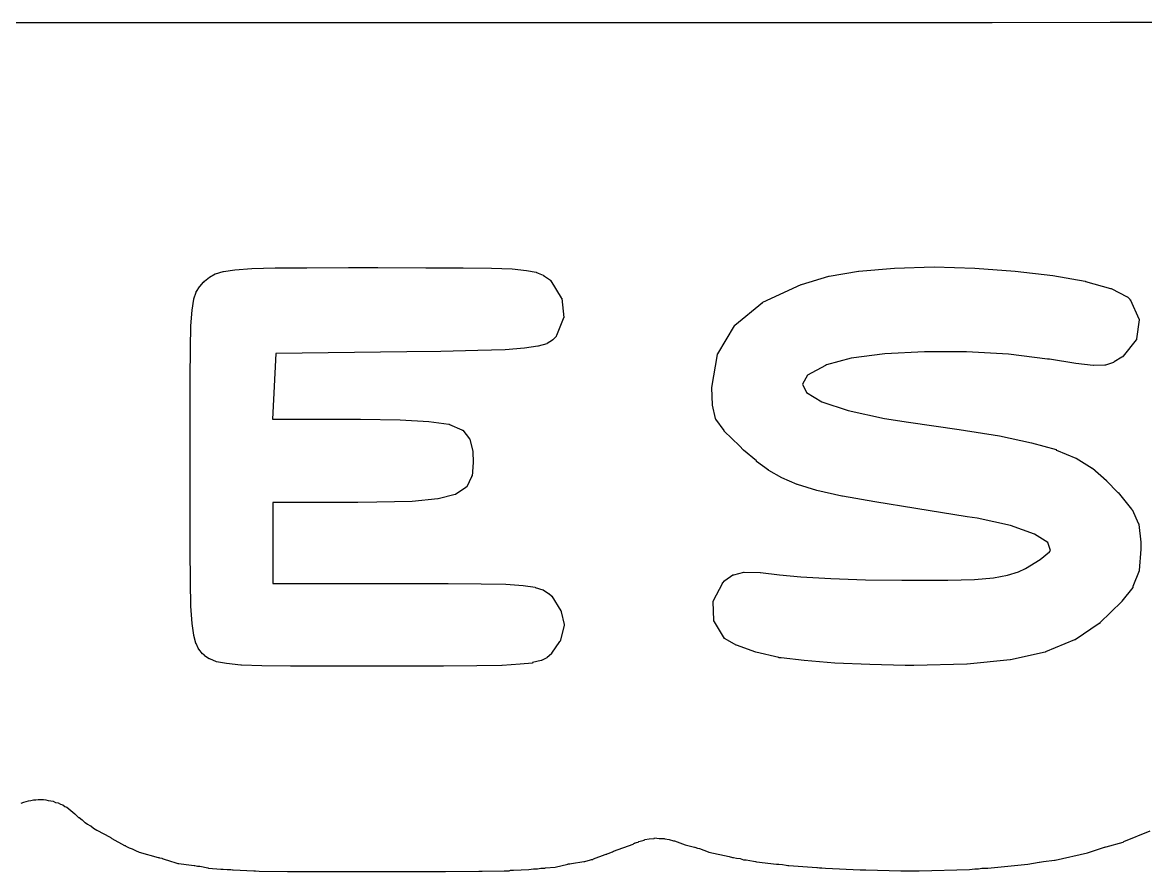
# Model space of a CAD drawing. Extents: x 102 to 177, y -151 to -48.
# Drawn here: x 123.712 to 126.493, y -130.556 to -128.455 of the extents above; entities that cross this region are included whole.
import ezdxf

# ---------------------------------------------------------------- set-up
doc = ezdxf.new("R2010")
doc.units = 0
doc.layers.add('BLACK', color=7, linetype='CONTINUOUS')

msp = doc.modelspace()

# ---------------------------------------------------------------- linework, layer by layer
at = {"layer": 'BLACK', "linetype": 'CONTINUOUS'}
for p, q in [((124.063, -128.456), (123.668, -128.456)), ((124.493, -128.456), (124.063, -128.456)), ((124.063, -128.456), (124.063, -128.456)), ((124.494, -128.456), (124.493, -128.456)), ((124.63, -128.456), (124.494, -128.456)), ((125.051, -128.456), (124.63, -128.456)), ((124.63, -128.456), (124.63, -128.456)), ((125.437, -128.456), (125.051, -128.456)), ((125.051, -128.456), (125.051, -128.456)), ((125.791, -128.456), (125.437, -128.456)), ((125.437, -128.456), (125.437, -128.456)), ((126.113, -128.456), (125.791, -128.456)), ((125.791, -128.456), (125.791, -128.456)), ((126.405, -128.455), (126.113, -128.456)), ((126.113, -128.456), (126.113, -128.456)), ((126.669, -128.455), (126.405, -128.455)), ((126.405, -128.455), (126.405, -128.455)), ((124.21, -129.071), (124.238, -129.067)), ((124.238, -129.067), (124.28, -129.064)), ((124.238, -129.067), (124.238, -129.067)), ((124.238, -129.067), (124.238, -129.067)), ((124.238, -129.067), (124.238, -129.067)), ((124.28, -129.064), (124.338, -129.062)), ((124.28, -129.064), (124.28, -129.064)), ((124.28, -129.064), (124.28, -129.064)), ((124.28, -129.064), (124.28, -129.064)), ((124.338, -129.062), (124.338, -129.062)), ((124.338, -129.062), (124.338, -129.062)), ((124.338, -129.062), (124.338, -129.062)), ((124.338, -129.062), (124.416, -129.062)), ((124.416, -129.062), (124.519, -129.061)), ((124.416, -129.062), (124.416, -129.062)), ((124.519, -129.061), (124.519, -129.061)), ((124.519, -129.061), (124.592, -129.061)), ((124.592, -129.061), (124.592, -129.061)), ((124.592, -129.061), (124.711, -129.062)), ((124.711, -129.062), (124.711, -129.062)), ((124.711, -129.062), (124.803, -129.062)), ((124.803, -129.062), (124.803, -129.062)), ((124.803, -129.062), (124.803, -129.062)), ((124.803, -129.062), (124.873, -129.063)), ((124.873, -129.063), (124.873, -129.063)), ((124.873, -129.063), (124.873, -129.063)), ((124.873, -129.063), (124.873, -129.063)), ((124.873, -129.063), (124.924, -129.065)), ((124.924, -129.065), (124.924, -129.065)), ((124.924, -129.065), (124.924, -129.065)), ((124.924, -129.065), (124.924, -129.065)), ((124.924, -129.065), (124.96, -129.069)), ((124.96, -129.069), (124.96, -129.069)), ((124.96, -129.069), (124.96, -129.069)), ((124.96, -129.069), (124.96, -129.069)), ((124.96, -129.069), (124.984, -129.073)), ((125.709, -129.083), (125.782, -129.07)), ((125.782, -129.07), (125.783, -129.07)), ((125.783, -129.07), (125.871, -129.063)), ((125.783, -129.07), (125.783, -129.07)), ((125.783, -129.07), (125.783, -129.07)), ((125.871, -129.063), (125.969, -129.06)), ((125.871, -129.063), (125.871, -129.063)), ((125.871, -129.063), (125.871, -129.063)), ((125.871, -129.063), (125.871, -129.063)), ((125.969, -129.06), (125.969, -129.06)), ((125.969, -129.06), (126.07, -129.063)), ((125.969, -129.06), (125.969, -129.06)), ((125.969, -129.06), (125.969, -129.06)), ((126.07, -129.063), (126.07, -129.063)), ((126.07, -129.063), (126.07, -129.063)), ((126.07, -129.063), (126.07, -129.063)), ((126.07, -129.063), (126.17, -129.07)), ((126.17, -129.07), (126.17, -129.07)), ((126.17, -129.07), (126.17, -129.07)), ((126.17, -129.07), (126.17, -129.07)), ((126.17, -129.07), (126.263, -129.081)), ((124.151, -129.108), (124.16, -129.098)), ((124.16, -129.098), (124.16, -129.098)), ((124.16, -129.098), (124.16, -129.098)), ((124.16, -129.098), (124.161, -129.098)), ((124.161, -129.098), (124.163, -129.095)), ((124.163, -129.095), (124.175, -129.085)), ((124.163, -129.095), (124.163, -129.095)), ((124.163, -129.095), (124.163, -129.095)), ((124.163, -129.095), (124.163, -129.095)), ((124.175, -129.085), (124.189, -129.077)), ((124.175, -129.085), (124.175, -129.085)), ((124.175, -129.085), (124.175, -129.085)), ((124.175, -129.085), (124.175, -129.085)), ((124.189, -129.077), (124.189, -129.077)), ((124.189, -129.077), (124.189, -129.077)), ((124.189, -129.077), (124.189, -129.077)), ((124.189, -129.077), (124.189, -129.077)), ((124.189, -129.077), (124.19, -129.077)), ((124.19, -129.077), (124.209, -129.071)), ((124.19, -129.077), (124.19, -129.077)), ((124.19, -129.077), (124.19, -129.077)), ((124.209, -129.071), (124.209, -129.071)), ((124.209, -129.071), (124.209, -129.071)), ((124.209, -129.071), (124.21, -129.071)), ((124.984, -129.073), (124.984, -129.073)), ((124.984, -129.073), (124.984, -129.073)), ((124.984, -129.073), (124.984, -129.073)), ((124.984, -129.073), (124.985, -129.073)), ((124.985, -129.073), (124.985, -129.074)), ((124.985, -129.074), (125.001, -129.08)), ((125.001, -129.08), (125.001, -129.08)), ((125.001, -129.08), (125.001, -129.08)), ((125.001, -129.08), (125.001, -129.08)), ((125.001, -129.08), (125.002, -129.08)), ((125.002, -129.08), (125.002, -129.081)), ((125.002, -129.081), (125.002, -129.081)), ((125.002, -129.081), (125.002, -129.081)), ((125.002, -129.081), (125.014, -129.089)), ((125.014, -129.089), (125.014, -129.089)), ((125.014, -129.089), (125.014, -129.089)), ((125.014, -129.089), (125.014, -129.089)), ((125.014, -129.089), (125.019, -129.093)), ((125.019, -129.093), (125.019, -129.093)), ((125.019, -129.093), (125.019, -129.093)), ((125.019, -129.093), (125.019, -129.094)), ((125.019, -129.094), (125.019, -129.094)), ((125.019, -129.094), (125.02, -129.094)), ((125.02, -129.094), (125.02, -129.094)), ((125.02, -129.094), (125.02, -129.094)), ((125.02, -129.094), (125.046, -129.136)), ((125.641, -129.103), (125.708, -129.083)), ((125.708, -129.083), (125.708, -129.083)), ((125.708, -129.083), (125.709, -129.083)), ((125.709, -129.083), (125.709, -129.083)), ((126.263, -129.081), (126.263, -129.081)), ((126.263, -129.081), (126.263, -129.081)), ((126.263, -129.081), (126.263, -129.081)), ((126.263, -129.081), (126.343, -129.095)), ((126.343, -129.095), (126.344, -129.095)), ((126.344, -129.095), (126.344, -129.095)), ((126.344, -129.095), (126.344, -129.096)), ((126.344, -129.096), (126.406, -129.113)), ((124.136, -129.139), (124.142, -129.122)), ((124.142, -129.122), (124.142, -129.121)), ((124.142, -129.121), (124.142, -129.121)), ((124.142, -129.121), (124.143, -129.121)), ((124.142, -129.122), (124.142, -129.122)), ((124.142, -129.122), (124.142, -129.122)), ((124.142, -129.122), (124.142, -129.122)), ((124.143, -129.121), (124.15, -129.109)), ((124.143, -129.121), (124.143, -129.121)), ((124.15, -129.109), (124.151, -129.108)), ((124.15, -129.109), (124.15, -129.109)), ((124.151, -129.108), (124.151, -129.108)), ((124.151, -129.108), (124.151, -129.108)), ((124.151, -129.108), (124.151, -129.108)), ((124.151, -129.108), (124.151, -129.108)), ((125.545, -129.147), (125.64, -129.103)), ((125.64, -129.103), (125.64, -129.103)), ((125.64, -129.103), (125.64, -129.103)), ((125.64, -129.103), (125.641, -129.103)), ((126.406, -129.113), (126.407, -129.113)), ((126.407, -129.113), (126.407, -129.113)), ((126.407, -129.113), (126.407, -129.113)), ((126.407, -129.113), (126.447, -129.134)), ((124.132, -129.167), (124.136, -129.14)), ((124.136, -129.14), (124.136, -129.139)), ((124.136, -129.14), (124.136, -129.14)), ((124.136, -129.14), (124.136, -129.14)), ((125.046, -129.136), (125.046, -129.136)), ((125.046, -129.136), (125.046, -129.136)), ((125.046, -129.136), (125.046, -129.136)), ((125.046, -129.136), (125.046, -129.136)), ((125.046, -129.136), (125.046, -129.137)), ((125.046, -129.137), (125.047, -129.137)), ((125.047, -129.137), (125.047, -129.137)), ((125.047, -129.137), (125.047, -129.137)), ((125.047, -129.137), (125.047, -129.138)), ((125.047, -129.138), (125.047, -129.138)), ((125.047, -129.138), (125.047, -129.138)), ((125.047, -129.138), (125.052, -129.185)), ((125.476, -129.204), (125.544, -129.148)), ((125.544, -129.148), (125.544, -129.147)), ((125.544, -129.147), (125.544, -129.147)), ((125.544, -129.147), (125.545, -129.147)), ((125.544, -129.148), (125.544, -129.148)), ((125.544, -129.148), (125.544, -129.148)), ((125.545, -129.147), (125.545, -129.147)), ((125.545, -129.147), (125.545, -129.147)), ((126.447, -129.134), (126.447, -129.134)), ((126.447, -129.134), (126.447, -129.134)), ((126.447, -129.134), (126.447, -129.134)), ((126.447, -129.134), (126.447, -129.134)), ((126.447, -129.134), (126.448, -129.134)), ((126.448, -129.134), (126.448, -129.134)), ((126.448, -129.134), (126.448, -129.134)), ((126.448, -129.134), (126.454, -129.14)), ((126.454, -129.14), (126.454, -129.14)), ((126.454, -129.14), (126.454, -129.141)), ((126.454, -129.141), (126.455, -129.141)), ((126.455, -129.141), (126.455, -129.141)), ((126.455, -129.141), (126.455, -129.141)), ((126.455, -129.141), (126.455, -129.142)), ((126.455, -129.142), (126.455, -129.142)), ((126.455, -129.142), (126.476, -129.188)), ((124.129, -129.206), (124.132, -129.167)), ((124.132, -129.167), (124.132, -129.167)), ((124.132, -129.167), (124.132, -129.167)), ((124.132, -129.167), (124.132, -129.167)), ((124.128, -129.261), (124.129, -129.206)), ((124.129, -129.206), (124.129, -129.206)), ((124.129, -129.206), (124.129, -129.206)), ((124.129, -129.206), (124.129, -129.206)), ((125.051, -129.188), (125.034, -129.23)), ((125.052, -129.186), (125.051, -129.187)), ((125.051, -129.187), (125.051, -129.187)), ((125.051, -129.187), (125.051, -129.187)), ((125.051, -129.187), (125.051, -129.187)), ((125.051, -129.187), (125.051, -129.188)), ((125.051, -129.188), (125.051, -129.188)), ((125.052, -129.185), (125.052, -129.185)), ((125.052, -129.185), (125.052, -129.186)), ((125.052, -129.186), (125.052, -129.186)), ((125.052, -129.186), (125.052, -129.186)), ((125.052, -129.186), (125.052, -129.186)), ((125.434, -129.275), (125.475, -129.206)), ((125.475, -129.205), (125.476, -129.204)), ((125.475, -129.206), (125.475, -129.205)), ((125.475, -129.205), (125.475, -129.205)), ((125.475, -129.205), (125.475, -129.205)), ((125.475, -129.205), (125.475, -129.205)), ((125.475, -129.205), (125.475, -129.205)), ((125.475, -129.206), (125.475, -129.206)), ((126.477, -129.191), (126.47, -129.238)), ((126.476, -129.188), (126.476, -129.188)), ((126.476, -129.188), (126.476, -129.188)), ((126.476, -129.188), (126.476, -129.189)), ((126.476, -129.189), (126.477, -129.189)), ((126.477, -129.189), (126.477, -129.189)), ((126.477, -129.189), (126.477, -129.189)), ((126.477, -129.189), (126.477, -129.19)), ((126.477, -129.19), (126.477, -129.19)), ((126.477, -129.19), (126.477, -129.19)), ((126.477, -129.19), (126.477, -129.19)), ((126.477, -129.19), (126.477, -129.191)), ((125.033, -129.232), (125.025, -129.24)), ((125.034, -129.23), (125.033, -129.231)), ((125.033, -129.231), (125.033, -129.231)), ((125.033, -129.231), (125.033, -129.231)), ((125.033, -129.231), (125.033, -129.231)), ((125.033, -129.231), (125.033, -129.232)), ((125.034, -129.23), (125.034, -129.23)), ((125.034, -129.23), (125.034, -129.23)), ((124.127, -129.336), (124.128, -129.261)), ((124.128, -129.261), (124.128, -129.261)), ((124.128, -129.261), (124.128, -129.261)), ((124.128, -129.261), (124.128, -129.261)), ((124.907, -129.265), (124.839, -129.267)), ((124.955, -129.261), (124.907, -129.265)), ((124.907, -129.265), (124.907, -129.265)), ((124.907, -129.265), (124.907, -129.265)), ((124.907, -129.265), (124.907, -129.265)), ((124.988, -129.256), (124.955, -129.261)), ((124.955, -129.261), (124.955, -129.261)), ((124.955, -129.261), (124.955, -129.261)), ((124.955, -129.261), (124.955, -129.261)), ((124.989, -129.256), (124.988, -129.256)), ((124.988, -129.256), (124.988, -129.256)), ((125.01, -129.25), (124.989, -129.256)), ((124.989, -129.256), (124.989, -129.256)), ((125.011, -129.249), (125.01, -129.249)), ((125.01, -129.249), (125.01, -129.25)), ((125.01, -129.25), (125.01, -129.25)), ((125.01, -129.25), (125.01, -129.25)), ((125.024, -129.241), (125.011, -129.249)), ((125.011, -129.249), (125.011, -129.249)), ((125.011, -129.249), (125.011, -129.249)), ((125.011, -129.249), (125.011, -129.249)), ((125.025, -129.24), (125.024, -129.24)), ((125.024, -129.24), (125.024, -129.241)), ((125.024, -129.241), (125.024, -129.241)), ((125.024, -129.241), (125.024, -129.241)), ((125.025, -129.24), (125.025, -129.24)), ((125.025, -129.24), (125.025, -129.24)), ((125.025, -129.24), (125.025, -129.24)), ((126.469, -129.24), (126.437, -129.281)), ((126.47, -129.24), (126.469, -129.24)), ((126.469, -129.24), (126.469, -129.24)), ((126.47, -129.238), (126.47, -129.238)), ((126.47, -129.238), (126.47, -129.238)), ((126.47, -129.238), (126.47, -129.239)), ((126.47, -129.239), (126.47, -129.239)), ((126.47, -129.239), (126.47, -129.239)), ((126.47, -129.239), (126.47, -129.239)), ((126.47, -129.239), (126.47, -129.24)), ((126.47, -129.24), (126.47, -129.24)), ((126.47, -129.24), (126.47, -129.24)), ((124.339, -129.274), (124.331, -129.437)), ((124.664, -129.27), (124.339, -129.274)), ((124.748, -129.269), (124.664, -129.27)), ((124.664, -129.27), (124.664, -129.27)), ((124.839, -129.267), (124.748, -129.269)), ((124.748, -129.269), (124.748, -129.269)), ((124.748, -129.269), (124.748, -129.269)), ((124.839, -129.267), (124.839, -129.267)), ((124.839, -129.267), (124.839, -129.267)), ((124.839, -129.267), (124.839, -129.267)), ((125.419, -129.358), (125.433, -129.277)), ((125.433, -129.276), (125.433, -129.275)), ((125.433, -129.275), (125.434, -129.275)), ((125.433, -129.277), (125.433, -129.276)), ((125.433, -129.276), (125.433, -129.276)), ((125.433, -129.276), (125.433, -129.276)), ((125.433, -129.276), (125.433, -129.276)), ((125.433, -129.277), (125.433, -129.277)), ((125.764, -129.286), (125.703, -129.302)), ((125.847, -129.275), (125.764, -129.286)), ((125.945, -129.27), (125.847, -129.275)), ((126.049, -129.27), (125.945, -129.27)), ((126.153, -129.276), (126.049, -129.27)), ((126.25, -129.288), (126.153, -129.276)), ((126.255, -129.288), (126.25, -129.288)), ((126.32, -129.299), (126.255, -129.288)), ((126.255, -129.288), (126.255, -129.288)), ((126.255, -129.288), (126.255, -129.288)), ((126.434, -129.283), (126.415, -129.295)), ((126.436, -129.282), (126.434, -129.283)), ((126.434, -129.283), (126.434, -129.283)), ((126.434, -129.283), (126.434, -129.283)), ((126.434, -129.283), (126.434, -129.283)), ((126.437, -129.281), (126.436, -129.281)), ((126.436, -129.281), (126.436, -129.281)), ((126.436, -129.281), (126.436, -129.281)), ((126.436, -129.281), (126.436, -129.281)), ((126.436, -129.281), (126.436, -129.282)), ((126.436, -129.282), (126.436, -129.282)), ((126.436, -129.282), (126.436, -129.282)), ((125.7, -129.304), (125.656, -129.328)), ((125.703, -129.302), (125.7, -129.304)), ((126.363, -129.304), (126.32, -129.299)), ((126.32, -129.299), (126.32, -129.299)), ((126.32, -129.299), (126.32, -129.299)), ((126.32, -129.299), (126.32, -129.299)), ((126.364, -129.304), (126.363, -129.304)), ((126.392, -129.303), (126.364, -129.304)), ((126.364, -129.304), (126.364, -129.304)), ((126.364, -129.304), (126.364, -129.304)), ((126.393, -129.303), (126.392, -129.303)), ((126.392, -129.303), (126.392, -129.303)), ((126.392, -129.303), (126.392, -129.303)), ((126.413, -129.296), (126.393, -129.303)), ((126.393, -129.303), (126.393, -129.303)), ((126.393, -129.303), (126.393, -129.303)), ((126.393, -129.303), (126.393, -129.303)), ((126.393, -129.303), (126.393, -129.303)), ((126.414, -129.296), (126.413, -129.296)), ((126.415, -129.295), (126.414, -129.296)), ((126.414, -129.296), (126.414, -129.296)), ((126.414, -129.296), (126.414, -129.296)), ((126.414, -129.296), (126.414, -129.296)), ((126.414, -129.296), (126.414, -129.296)), ((126.415, -129.295), (126.415, -129.295)), ((124.127, -129.433), (124.127, -129.336)), ((124.127, -129.336), (124.127, -129.336)), ((125.656, -129.328), (125.643, -129.35)), ((125.419, -129.359), (125.419, -129.358)), ((125.42, -129.401), (125.419, -129.359)), ((125.419, -129.359), (125.419, -129.359)), ((125.419, -129.359), (125.419, -129.359)), ((125.643, -129.35), (125.653, -129.371)), ((125.653, -129.371), (125.691, -129.394)), ((125.42, -129.402), (125.42, -129.401)), ((125.42, -129.401), (125.42, -129.401)), ((125.428, -129.435), (125.42, -129.402)), ((125.42, -129.402), (125.42, -129.402)), ((125.42, -129.402), (125.42, -129.402)), ((125.42, -129.402), (125.42, -129.402)), ((125.42, -129.402), (125.42, -129.402)), ((125.691, -129.394), (125.756, -129.415)), ((125.756, -129.415), (125.846, -129.435)), ((124.127, -129.557), (124.127, -129.433)), ((124.127, -129.433), (124.127, -129.433)), ((124.331, -129.437), (124.549, -129.437)), ((124.549, -129.437), (124.647, -129.438)), ((124.647, -129.438), (124.647, -129.438)), ((124.647, -129.438), (124.647, -129.438)), ((124.647, -129.438), (124.647, -129.438)), ((124.647, -129.438), (124.718, -129.442)), ((124.718, -129.442), (124.718, -129.442)), ((124.718, -129.442), (124.718, -129.442)), ((124.718, -129.442), (124.718, -129.442)), ((124.718, -129.442), (124.768, -129.449)), ((124.768, -129.449), (124.768, -129.449)), ((124.768, -129.449), (124.768, -129.449)), ((124.768, -129.449), (124.768, -129.449)), ((124.768, -129.449), (124.768, -129.449)), ((124.768, -129.449), (124.769, -129.449)), ((124.769, -129.449), (124.769, -129.45)), ((124.769, -129.45), (124.769, -129.45)), ((124.769, -129.45), (124.8, -129.463)), ((125.428, -129.436), (125.428, -129.435)), ((125.428, -129.435), (125.428, -129.435)), ((125.429, -129.436), (125.428, -129.436)), ((125.428, -129.436), (125.428, -129.436)), ((125.429, -129.437), (125.429, -129.436)), ((125.429, -129.436), (125.429, -129.436)), ((125.449, -129.465), (125.429, -129.437)), ((125.429, -129.437), (125.429, -129.437)), ((125.846, -129.435), (125.906, -129.444)), ((125.906, -129.444), (125.906, -129.444)), ((125.906, -129.444), (126.031, -129.462)), ((124.8, -129.463), (124.8, -129.463)), ((124.8, -129.463), (124.8, -129.463)), ((124.8, -129.463), (124.8, -129.463)), ((124.8, -129.463), (124.8, -129.463)), ((124.8, -129.463), (124.801, -129.463)), ((124.801, -129.463), (124.801, -129.463)), ((124.801, -129.463), (124.801, -129.464)), ((124.801, -129.464), (124.801, -129.464)), ((124.801, -129.464), (124.801, -129.464)), ((124.801, -129.464), (124.802, -129.464)), ((124.802, -129.464), (124.802, -129.464)), ((124.802, -129.464), (124.819, -129.485)), ((124.819, -129.485), (124.819, -129.485)), ((124.819, -129.485), (124.819, -129.485)), ((124.819, -129.485), (124.819, -129.485)), ((124.819, -129.485), (124.819, -129.485)), ((124.819, -129.485), (124.819, -129.486)), ((124.819, -129.486), (124.819, -129.486)), ((124.819, -129.486), (124.819, -129.486)), ((124.819, -129.486), (124.82, -129.486)), ((124.82, -129.486), (124.82, -129.486)), ((124.82, -129.486), (124.82, -129.487)), ((124.82, -129.487), (124.82, -129.487)), ((124.82, -129.487), (124.827, -129.516)), ((125.449, -129.466), (125.449, -129.465)), ((125.487, -129.503), (125.449, -129.466)), ((125.449, -129.466), (125.449, -129.466)), ((125.449, -129.466), (125.449, -129.466)), ((126.031, -129.462), (126.031, -129.462)), ((126.031, -129.462), (126.031, -129.462)), ((126.031, -129.462), (126.031, -129.462)), ((126.031, -129.462), (126.131, -129.478)), ((126.131, -129.478), (126.131, -129.478)), ((126.131, -129.478), (126.131, -129.478)), ((126.131, -129.478), (126.131, -129.478)), ((126.131, -129.478), (126.21, -129.495)), ((125.497, -129.513), (125.487, -129.503)), ((125.487, -129.503), (125.487, -129.503)), ((125.487, -129.503), (125.487, -129.503)), ((125.487, -129.503), (125.487, -129.503)), ((125.529, -129.54), (125.497, -129.513)), ((125.497, -129.513), (125.497, -129.513)), ((125.497, -129.513), (125.497, -129.513)), ((125.497, -129.513), (125.497, -129.513)), ((126.21, -129.495), (126.21, -129.495)), ((126.21, -129.495), (126.21, -129.495)), ((126.21, -129.495), (126.21, -129.495)), ((126.21, -129.495), (126.271, -129.512)), ((126.271, -129.512), (126.271, -129.512)), ((126.271, -129.512), (126.271, -129.513)), ((126.271, -129.513), (126.272, -129.513)), ((126.272, -129.513), (126.32, -129.533)), ((124.827, -129.516), (124.827, -129.516)), ((124.827, -129.516), (124.827, -129.516)), ((124.827, -129.516), (124.827, -129.517)), ((124.827, -129.517), (124.828, -129.544)), ((125.529, -129.541), (125.529, -129.54)), ((125.559, -129.563), (125.529, -129.541)), ((125.529, -129.541), (125.529, -129.541)), ((125.529, -129.541), (125.529, -129.541)), ((126.32, -129.533), (126.32, -129.533)), ((126.32, -129.533), (126.32, -129.533)), ((126.32, -129.533), (126.321, -129.533)), ((126.321, -129.533), (126.36, -129.558)), ((124.127, -129.654), (124.127, -129.557)), ((124.127, -129.557), (124.127, -129.557)), ((124.828, -129.544), (124.825, -129.578)), ((124.828, -129.544), (124.828, -129.544)), ((124.828, -129.544), (124.828, -129.544)), ((124.828, -129.544), (124.828, -129.544)), ((125.559, -129.564), (125.559, -129.563)), ((125.559, -129.563), (125.559, -129.563)), ((125.56, -129.564), (125.559, -129.564)), ((125.592, -129.582), (125.56, -129.564)), ((126.36, -129.558), (126.36, -129.558)), ((126.36, -129.558), (126.36, -129.558)), ((126.36, -129.558), (126.361, -129.558)), ((126.361, -129.558), (126.396, -129.588)), ((124.824, -129.579), (124.812, -129.604)), ((124.825, -129.578), (124.824, -129.578)), ((124.824, -129.578), (124.824, -129.578)), ((124.824, -129.578), (124.824, -129.578)), ((124.824, -129.578), (124.824, -129.579)), ((124.824, -129.579), (124.824, -129.579)), ((124.824, -129.579), (124.824, -129.579)), ((124.825, -129.578), (124.825, -129.578)), ((125.63, -129.598), (125.592, -129.582)), ((125.592, -129.582), (125.592, -129.582)), ((125.592, -129.582), (125.592, -129.582)), ((125.592, -129.582), (125.592, -129.582)), ((125.631, -129.598), (125.63, -129.598)), ((125.63, -129.598), (125.63, -129.598)), ((125.679, -129.613), (125.631, -129.598)), ((125.631, -129.598), (125.631, -129.598)), ((126.396, -129.588), (126.396, -129.588)), ((126.396, -129.588), (126.396, -129.588)), ((126.396, -129.588), (126.396, -129.589)), ((126.396, -129.589), (126.424, -129.618)), ((124.783, -129.623), (124.741, -129.634)), ((124.784, -129.623), (124.783, -129.623)), ((124.783, -129.623), (124.783, -129.623)), ((124.81, -129.606), (124.784, -129.623)), ((124.784, -129.623), (124.784, -129.623)), ((124.784, -129.623), (124.784, -129.623)), ((124.784, -129.623), (124.784, -129.623)), ((124.784, -129.623), (124.784, -129.623)), ((124.784, -129.623), (124.784, -129.623)), ((124.811, -129.605), (124.81, -129.605)), ((124.81, -129.605), (124.81, -129.605)), ((124.81, -129.605), (124.81, -129.606)), ((124.812, -129.604), (124.811, -129.604)), ((124.811, -129.604), (124.811, -129.604)), ((124.811, -129.604), (124.811, -129.604)), ((124.811, -129.604), (124.811, -129.605)), ((124.811, -129.605), (124.811, -129.605)), ((124.811, -129.605), (124.811, -129.605)), ((124.811, -129.605), (124.811, -129.605)), ((124.812, -129.604), (124.812, -129.604)), ((125.741, -129.627), (125.679, -129.613)), ((125.679, -129.613), (125.679, -129.613)), ((125.679, -129.613), (125.679, -129.613)), ((125.679, -129.613), (125.679, -129.613)), ((126.424, -129.618), (126.424, -129.618)), ((126.424, -129.618), (126.425, -129.618)), ((126.425, -129.618), (126.425, -129.618)), ((126.425, -129.618), (126.458, -129.659)), ((124.127, -129.758), (124.127, -129.654)), ((124.127, -129.654), (124.127, -129.654)), ((124.542, -129.643), (124.332, -129.643)), ((124.332, -129.643), (124.332, -129.843)), ((124.589, -129.642), (124.542, -129.643)), ((124.677, -129.64), (124.589, -129.642)), ((124.589, -129.642), (124.589, -129.642)), ((124.589, -129.642), (124.589, -129.642)), ((124.589, -129.642), (124.589, -129.642)), ((124.74, -129.634), (124.677, -129.64)), ((124.677, -129.64), (124.677, -129.64)), ((124.677, -129.64), (124.677, -129.64)), ((124.677, -129.64), (124.677, -129.64)), ((124.741, -129.634), (124.74, -129.634)), ((124.74, -129.634), (124.74, -129.634)), ((124.741, -129.634), (124.741, -129.634)), ((125.742, -129.627), (125.741, -129.627)), ((125.741, -129.627), (125.741, -129.627)), ((125.741, -129.627), (125.741, -129.627)), ((125.822, -129.641), (125.742, -129.627)), ((125.924, -129.658), (125.822, -129.641)), ((125.822, -129.641), (125.822, -129.641)), ((125.822, -129.641), (125.822, -129.641)), ((125.822, -129.641), (125.822, -129.641)), ((126.051, -129.678), (125.924, -129.658)), ((125.924, -129.658), (125.924, -129.658)), ((125.924, -129.658), (125.924, -129.658)), ((126.076, -129.682), (126.051, -129.678)), ((126.051, -129.678), (126.051, -129.678)), ((126.051, -129.678), (126.051, -129.678)), ((126.158, -129.7), (126.076, -129.682)), ((126.458, -129.659), (126.458, -129.659)), ((126.458, -129.659), (126.458, -129.66)), ((126.458, -129.66), (126.458, -129.66)), ((126.458, -129.66), (126.459, -129.66)), ((126.459, -129.66), (126.459, -129.66)), ((126.459, -129.66), (126.459, -129.66)), ((126.459, -129.66), (126.459, -129.66)), ((126.459, -129.66), (126.475, -129.696)), ((126.218, -129.721), (126.158, -129.7)), ((126.475, -129.696), (126.475, -129.696)), ((126.475, -129.696), (126.475, -129.696)), ((126.475, -129.696), (126.476, -129.696)), ((126.476, -129.696), (126.476, -129.697)), ((126.476, -129.697), (126.476, -129.697)), ((126.476, -129.697), (126.476, -129.697)), ((126.476, -129.697), (126.476, -129.697)), ((126.476, -129.697), (126.481, -129.741)), ((126.251, -129.742), (126.218, -129.721)), ((124.127, -129.759), (124.127, -129.758)), ((124.128, -129.839), (124.127, -129.759)), ((126.232, -129.784), (126.255, -129.765)), ((126.257, -129.762), (126.251, -129.742)), ((126.255, -129.765), (126.257, -129.762)), ((126.481, -129.758), (126.477, -129.811)), ((126.481, -129.741), (126.481, -129.741)), ((126.481, -129.741), (126.481, -129.741)), ((126.481, -129.741), (126.481, -129.741)), ((126.481, -129.741), (126.481, -129.757)), ((126.481, -129.757), (126.481, -129.757)), ((126.481, -129.757), (126.481, -129.757)), ((126.481, -129.757), (126.481, -129.758)), ((126.195, -129.806), (126.232, -129.784)), ((125.473, -129.822), (125.498, -129.815)), ((125.498, -129.815), (125.498, -129.815)), ((125.498, -129.815), (125.498, -129.815)), ((125.498, -129.815), (125.498, -129.815)), ((125.498, -129.815), (125.499, -129.815)), ((125.499, -129.815), (125.499, -129.815)), ((125.499, -129.815), (125.499, -129.815)), ((125.499, -129.815), (125.499, -129.815)), ((125.499, -129.815), (125.538, -129.816)), ((125.538, -129.816), (125.538, -129.816)), ((125.538, -129.816), (125.539, -129.816)), ((125.539, -129.816), (125.539, -129.816)), ((125.539, -129.816), (125.586, -129.822)), ((126.151, -129.823), (126.178, -129.814)), ((126.178, -129.814), (126.195, -129.806)), ((126.477, -129.812), (126.461, -129.851)), ((126.477, -129.811), (126.477, -129.811)), ((126.477, -129.811), (126.477, -129.811)), ((126.477, -129.811), (126.477, -129.811)), ((126.477, -129.811), (126.477, -129.811)), ((126.477, -129.811), (126.477, -129.812)), ((126.477, -129.812), (126.477, -129.812)), ((126.477, -129.812), (126.477, -129.812)), ((124.129, -129.899), (124.128, -129.839)), ((124.128, -129.839), (124.128, -129.839)), ((124.128, -129.839), (124.128, -129.839)), ((124.128, -129.839), (124.128, -129.839)), ((124.332, -129.843), (124.658, -129.843)), ((124.658, -129.843), (124.766, -129.843)), ((124.766, -129.843), (124.766, -129.843)), ((124.766, -129.843), (124.848, -129.844)), ((124.848, -129.844), (124.848, -129.844)), ((124.848, -129.844), (124.848, -129.844)), ((124.848, -129.844), (124.848, -129.844)), ((124.848, -129.844), (124.909, -129.845)), ((124.909, -129.845), (124.909, -129.845)), ((124.909, -129.845), (124.909, -129.845)), ((124.909, -129.845), (124.909, -129.845)), ((124.909, -129.845), (124.952, -129.848)), ((124.952, -129.848), (124.952, -129.848)), ((124.952, -129.848), (124.952, -129.848)), ((124.952, -129.848), (124.952, -129.848)), ((124.952, -129.848), (124.981, -129.852)), ((125.423, -129.885), (125.445, -129.843)), ((125.445, -129.843), (125.445, -129.842)), ((125.445, -129.842), (125.445, -129.842)), ((125.445, -129.842), (125.445, -129.842)), ((125.445, -129.842), (125.446, -129.842)), ((125.445, -129.843), (125.445, -129.843)), ((125.445, -129.843), (125.445, -129.843)), ((125.445, -129.843), (125.445, -129.843)), ((125.446, -129.842), (125.45, -129.837)), ((125.45, -129.837), (125.451, -129.837)), ((125.451, -129.836), (125.471, -129.822)), ((125.451, -129.837), (125.451, -129.836)), ((125.451, -129.837), (125.451, -129.837)), ((125.471, -129.822), (125.471, -129.822)), ((125.471, -129.822), (125.472, -129.822)), ((125.472, -129.822), (125.472, -129.822)), ((125.472, -129.822), (125.472, -129.822)), ((125.472, -129.822), (125.472, -129.822)), ((125.472, -129.822), (125.473, -129.822)), ((125.473, -129.822), (125.473, -129.822)), ((125.586, -129.822), (125.639, -129.827)), ((125.639, -129.827), (125.713, -129.831)), ((125.713, -129.831), (125.799, -129.834)), ((125.799, -129.834), (125.889, -129.835)), ((125.889, -129.835), (125.913, -129.835)), ((125.913, -129.835), (126.003, -129.835)), ((126.003, -129.835), (126.069, -129.833)), ((126.069, -129.833), (126.116, -129.829)), ((126.116, -129.829), (126.151, -129.823)), ((124.981, -129.852), (124.981, -129.852)), ((124.981, -129.852), (124.981, -129.853)), ((124.981, -129.853), (124.981, -129.853)), ((124.981, -129.853), (125, -129.859)), ((125, -129.859), (125, -129.859)), ((125, -129.859), (125, -129.859)), ((125, -129.859), (125, -129.859)), ((125, -129.859), (125.001, -129.859)), ((125.001, -129.859), (125.001, -129.859)), ((125.001, -129.859), (125.001, -129.859)), ((125.001, -129.859), (125.001, -129.859)), ((125.001, -129.859), (125.014, -129.868)), ((125.014, -129.868), (125.014, -129.868)), ((125.014, -129.868), (125.015, -129.868)), ((125.015, -129.868), (125.015, -129.868)), ((125.015, -129.868), (125.022, -129.874)), ((125.022, -129.874), (125.022, -129.874)), ((125.022, -129.874), (125.022, -129.874)), ((125.022, -129.874), (125.022, -129.875)), ((125.022, -129.875), (125.022, -129.875)), ((125.022, -129.875), (125.022, -129.875)), ((125.022, -129.875), (125.022, -129.875)), ((125.022, -129.875), (125.023, -129.875)), ((125.023, -129.875), (125.045, -129.911)), ((126.461, -129.853), (126.434, -129.887)), ((126.461, -129.851), (126.461, -129.851)), ((126.461, -129.851), (126.461, -129.852)), ((126.461, -129.852), (126.461, -129.852)), ((126.461, -129.852), (126.461, -129.852)), ((126.461, -129.852), (126.461, -129.852)), ((126.461, -129.852), (126.461, -129.852)), ((126.461, -129.852), (126.461, -129.853)), ((124.132, -129.942), (124.129, -129.899)), ((124.129, -129.899), (124.129, -129.899)), ((124.129, -129.899), (124.129, -129.899)), ((124.129, -129.899), (124.129, -129.899)), ((125.422, -129.888), (125.422, -129.887)), ((125.422, -129.887), (125.422, -129.887)), ((125.422, -129.887), (125.422, -129.887)), ((125.422, -129.887), (125.423, -129.887)), ((125.424, -129.935), (125.422, -129.888)), ((125.422, -129.888), (125.422, -129.888)), ((125.422, -129.888), (125.422, -129.888)), ((125.423, -129.886), (125.423, -129.885)), ((125.423, -129.887), (125.423, -129.886)), ((125.423, -129.886), (125.423, -129.886)), ((125.423, -129.886), (125.423, -129.886)), ((125.423, -129.886), (125.423, -129.886)), ((126.434, -129.888), (126.379, -129.941)), ((126.434, -129.887), (126.434, -129.888)), ((126.434, -129.888), (126.434, -129.888)), ((126.434, -129.888), (126.434, -129.888)), ((125.045, -129.911), (125.045, -129.911)), ((125.045, -129.911), (125.045, -129.911)), ((125.045, -129.911), (125.046, -129.912)), ((125.046, -129.912), (125.046, -129.912)), ((125.046, -129.912), (125.046, -129.912)), ((125.046, -129.912), (125.046, -129.912)), ((125.046, -129.912), (125.046, -129.913)), ((125.046, -129.913), (125.053, -129.945)), ((124.136, -129.971), (124.132, -129.942)), ((124.132, -129.942), (124.132, -129.942)), ((124.132, -129.942), (124.132, -129.942)), ((124.132, -129.942), (124.132, -129.942)), ((125.053, -129.947), (125.043, -129.986)), ((125.053, -129.945), (125.053, -129.945)), ((125.053, -129.945), (125.053, -129.945)), ((125.053, -129.945), (125.053, -129.945)), ((125.053, -129.945), (125.053, -129.945)), ((125.053, -129.945), (125.053, -129.946)), ((125.053, -129.946), (125.053, -129.946)), ((125.053, -129.946), (125.053, -129.946)), ((125.053, -129.946), (125.053, -129.946)), ((125.053, -129.946), (125.053, -129.947)), ((125.053, -129.947), (125.053, -129.947)), ((125.053, -129.947), (125.053, -129.947)), ((125.424, -129.936), (125.424, -129.935)), ((125.424, -129.937), (125.424, -129.936)), ((125.424, -129.936), (125.424, -129.936)), ((125.424, -129.936), (125.424, -129.936)), ((125.424, -129.936), (125.424, -129.936)), ((125.425, -129.937), (125.424, -129.937)), ((125.424, -129.937), (125.424, -129.937)), ((125.425, -129.938), (125.425, -129.937)), ((125.425, -129.937), (125.425, -129.937)), ((125.425, -129.937), (125.425, -129.937)), ((125.45, -129.979), (125.425, -129.938)), ((125.425, -129.938), (125.425, -129.938)), ((126.378, -129.942), (126.318, -129.983)), ((126.379, -129.942), (126.378, -129.942)), ((126.379, -129.941), (126.379, -129.941)), ((126.379, -129.941), (126.379, -129.941)), ((126.379, -129.941), (126.379, -129.941)), ((126.379, -129.941), (126.379, -129.941)), ((126.379, -129.941), (126.379, -129.942)), ((124.136, -129.972), (124.136, -129.971)), ((124.141, -129.991), (124.136, -129.972)), ((124.136, -129.972), (124.136, -129.972)), ((124.136, -129.972), (124.136, -129.972)), ((125.042, -129.987), (125.022, -130.016)), ((125.043, -129.986), (125.042, -129.987)), ((125.042, -129.987), (125.042, -129.987)), ((125.042, -129.987), (125.042, -129.987)), ((125.042, -129.987), (125.042, -129.987)), ((125.043, -129.986), (125.043, -129.986)), ((125.043, -129.986), (125.043, -129.986)), ((125.043, -129.986), (125.043, -129.986)), ((125.451, -129.979), (125.45, -129.979)), ((125.45, -129.979), (125.45, -129.979)), ((125.45, -129.979), (125.45, -129.979)), ((125.451, -129.98), (125.451, -129.979)), ((125.451, -129.979), (125.451, -129.979)), ((125.451, -129.979), (125.451, -129.979)), ((125.452, -129.98), (125.451, -129.98)), ((125.451, -129.98), (125.451, -129.98)), ((125.451, -129.98), (125.451, -129.98)), ((125.479, -129.996), (125.452, -129.98)), ((125.452, -129.98), (125.452, -129.98)), ((125.452, -129.98), (125.452, -129.98)), ((126.317, -129.983), (126.245, -130.012)), ((126.318, -129.983), (126.317, -129.983)), ((126.317, -129.983), (126.317, -129.983)), ((126.317, -129.983), (126.317, -129.983)), ((126.317, -129.983), (126.317, -129.983)), ((126.317, -129.983), (126.317, -129.983)), ((126.318, -129.983), (126.318, -129.983)), ((124.141, -129.992), (124.141, -129.991)), ((124.141, -129.991), (124.141, -129.991)), ((124.141, -129.991), (124.141, -129.991)), ((124.142, -129.992), (124.141, -129.992)), ((124.141, -129.992), (124.141, -129.992)), ((124.141, -129.992), (124.141, -129.992)), ((124.141, -129.992), (124.141, -129.992)), ((124.148, -130.005), (124.142, -129.992)), ((124.148, -130.006), (124.148, -130.005)), ((124.149, -130.006), (124.148, -130.006)), ((124.148, -130.006), (124.148, -130.006)), ((124.158, -130.017), (124.149, -130.006)), ((124.149, -130.006), (124.149, -130.006)), ((124.149, -130.006), (124.149, -130.006)), ((124.149, -130.006), (124.149, -130.006)), ((124.149, -130.006), (124.149, -130.006)), ((125.022, -130.016), (125.022, -130.016)), ((125.022, -130.016), (125.022, -130.016)), ((125.022, -130.016), (125.022, -130.016)), ((125.022, -130.016), (125.022, -130.017)), ((125.48, -129.996), (125.479, -129.996)), ((125.479, -129.996), (125.479, -129.996)), ((125.528, -130.013), (125.48, -129.996)), ((125.48, -129.996), (125.48, -129.996)), ((125.585, -130.026), (125.528, -130.013)), ((125.528, -130.013), (125.528, -130.013)), ((125.528, -130.013), (125.528, -130.013)), ((125.528, -130.013), (125.528, -130.013)), ((126.244, -130.013), (126.158, -130.032)), ((126.245, -130.013), (126.244, -130.013)), ((126.245, -130.012), (126.245, -130.013)), ((126.245, -130.013), (126.245, -130.013)), ((124.163, -130.021), (124.158, -130.017)), ((124.158, -130.017), (124.158, -130.017)), ((124.158, -130.017), (124.158, -130.017)), ((124.158, -130.017), (124.158, -130.017)), ((124.163, -130.022), (124.163, -130.021)), ((124.163, -130.021), (124.163, -130.021)), ((124.174, -130.03), (124.163, -130.022)), ((124.163, -130.022), (124.163, -130.022)), ((124.175, -130.03), (124.174, -130.03)), ((124.176, -130.03), (124.175, -130.03)), ((124.175, -130.03), (124.175, -130.03)), ((124.175, -130.03), (124.175, -130.03)), ((124.175, -130.03), (124.175, -130.03)), ((124.175, -130.03), (124.175, -130.03)), ((124.192, -130.037), (124.176, -130.03)), ((124.176, -130.03), (124.176, -130.03)), ((124.217, -130.041), (124.192, -130.037)), ((124.192, -130.037), (124.192, -130.037)), ((124.192, -130.037), (124.192, -130.037)), ((124.192, -130.037), (124.192, -130.037)), ((124.253, -130.045), (124.217, -130.041)), ((124.217, -130.041), (124.217, -130.041)), ((124.217, -130.041), (124.217, -130.041)), ((124.217, -130.041), (124.217, -130.041)), ((124.944, -130.043), (124.9, -130.046)), ((124.975, -130.04), (124.944, -130.043)), ((124.944, -130.043), (124.944, -130.043)), ((124.944, -130.043), (124.944, -130.043)), ((124.944, -130.043), (124.944, -130.043)), ((124.996, -130.034), (124.975, -130.039)), ((124.975, -130.039), (124.975, -130.039)), ((124.975, -130.039), (124.975, -130.04)), ((124.975, -130.04), (124.975, -130.04)), ((124.997, -130.034), (124.996, -130.034)), ((124.996, -130.034), (124.996, -130.034)), ((124.996, -130.034), (124.996, -130.034)), ((124.996, -130.034), (124.996, -130.034)), ((125.01, -130.027), (124.997, -130.034)), ((124.997, -130.034), (124.997, -130.034)), ((124.997, -130.034), (124.997, -130.034)), ((124.997, -130.034), (124.997, -130.034)), ((125.011, -130.026), (125.01, -130.027)), ((125.01, -130.027), (125.01, -130.027)), ((125.01, -130.027), (125.01, -130.027)), ((125.022, -130.017), (125.011, -130.026)), ((125.011, -130.026), (125.011, -130.026)), ((125.011, -130.026), (125.011, -130.026)), ((125.011, -130.026), (125.011, -130.026)), ((125.011, -130.026), (125.011, -130.026)), ((125.022, -130.017), (125.022, -130.017)), ((125.022, -130.017), (125.022, -130.017)), ((125.022, -130.017), (125.022, -130.017)), ((125.585, -130.027), (125.585, -130.026)), ((125.59, -130.027), (125.585, -130.027)), ((125.585, -130.027), (125.585, -130.027)), ((125.585, -130.027), (125.585, -130.027)), ((125.647, -130.034), (125.59, -130.027)), ((125.59, -130.027), (125.59, -130.027)), ((125.59, -130.027), (125.59, -130.027)), ((125.59, -130.027), (125.59, -130.027)), ((125.723, -130.04), (125.647, -130.034)), ((125.647, -130.034), (125.647, -130.034)), ((125.647, -130.034), (125.647, -130.034)), ((125.647, -130.034), (125.647, -130.034)), ((125.81, -130.044), (125.723, -130.04)), ((125.723, -130.04), (125.723, -130.04)), ((125.723, -130.04), (125.723, -130.04)), ((125.723, -130.04), (125.723, -130.04)), ((126.05, -130.043), (125.919, -130.046)), ((126.051, -130.043), (126.05, -130.043)), ((126.05, -130.043), (126.05, -130.043)), ((126.05, -130.043), (126.05, -130.043)), ((126.157, -130.032), (126.051, -130.043)), ((126.158, -130.032), (126.157, -130.032)), ((126.157, -130.032), (126.157, -130.032)), ((126.158, -130.032), (126.158, -130.032)), ((124.254, -130.045), (124.253, -130.045)), ((124.253, -130.045), (124.253, -130.045)), ((124.253, -130.045), (124.253, -130.045)), ((124.305, -130.047), (124.254, -130.045)), ((124.376, -130.048), (124.305, -130.047)), ((124.305, -130.047), (124.305, -130.047)), ((124.305, -130.047), (124.305, -130.047)), ((124.305, -130.047), (124.305, -130.047)), ((124.47, -130.048), (124.376, -130.048)), ((124.376, -130.048), (124.376, -130.048)), ((124.376, -130.048), (124.376, -130.048)), ((124.59, -130.048), (124.47, -130.048)), ((124.47, -130.048), (124.47, -130.048)), ((124.646, -130.048), (124.59, -130.048)), ((124.59, -130.048), (124.59, -130.048)), ((124.754, -130.048), (124.646, -130.048)), ((124.646, -130.048), (124.646, -130.048)), ((124.837, -130.047), (124.754, -130.048)), ((124.754, -130.048), (124.754, -130.048)), ((124.899, -130.046), (124.837, -130.047)), ((124.837, -130.047), (124.837, -130.047)), ((124.837, -130.047), (124.837, -130.047)), ((124.9, -130.046), (124.899, -130.046)), ((124.899, -130.046), (124.899, -130.046)), ((124.899, -130.046), (124.899, -130.046)), ((125.897, -130.046), (125.81, -130.044)), ((125.81, -130.044), (125.81, -130.044)), ((125.81, -130.044), (125.81, -130.044)), ((125.81, -130.044), (125.81, -130.044)), ((125.898, -130.046), (125.897, -130.046)), ((125.897, -130.046), (125.897, -130.046)), ((125.897, -130.046), (125.897, -130.046)), ((125.919, -130.046), (125.898, -130.046)), ((125.919, -130.046), (125.919, -130.046)), ((125.919, -130.046), (125.919, -130.046)), ((125.919, -130.046), (125.919, -130.046)), ((123.709, -130.387), (123.715, -130.384)), ((123.715, -130.384), (123.721, -130.383)), ((123.721, -130.383), (123.727, -130.381)), ((123.727, -130.381), (123.733, -130.38)), ((123.733, -130.38), (123.739, -130.379)), ((123.739, -130.379), (123.745, -130.379)), ((123.745, -130.379), (123.751, -130.378)), ((123.751, -130.378), (123.758, -130.378)), ((123.758, -130.378), (123.764, -130.378)), ((123.764, -130.378), (123.77, -130.379)), ((123.77, -130.379), (123.776, -130.38)), ((123.776, -130.38), (123.782, -130.381)), ((123.782, -130.381), (123.788, -130.382)), ((123.788, -130.382), (123.794, -130.385)), ((123.794, -130.385), (123.8, -130.386)), ((123.8, -130.386), (123.806, -130.389)), ((123.806, -130.389), (123.812, -130.391)), ((123.812, -130.391), (123.817, -130.395)), ((123.817, -130.395), (123.822, -130.397)), ((123.822, -130.397), (123.827, -130.401)), ((123.827, -130.401), (123.832, -130.405)), ((123.832, -130.405), (123.837, -130.409)), ((123.837, -130.409), (123.842, -130.413)), ((123.842, -130.413), (123.851, -130.422)), ((123.851, -130.422), (123.852, -130.422)), ((123.852, -130.422), (123.86, -130.428)), ((123.86, -130.428), (123.866, -130.434)), ((123.866, -130.434), (123.867, -130.435)), ((123.867, -130.435), (123.873, -130.439)), ((123.873, -130.439), (123.879, -130.442)), ((123.879, -130.442), (123.881, -130.443)), ((123.881, -130.443), (123.888, -130.449)), ((123.888, -130.449), (123.896, -130.454)), ((123.896, -130.454), (123.896, -130.454)), ((123.896, -130.454), (123.929, -130.471)), ((126.439, -130.482), (126.504, -130.455)), ((123.929, -130.471), (123.93, -130.472)), ((123.93, -130.472), (123.932, -130.473)), ((123.932, -130.473), (123.933, -130.474)), ((123.933, -130.474), (123.965, -130.492)), ((125.175, -130.506), (125.224, -130.488)), ((125.224, -130.488), (125.226, -130.487)), ((125.224, -130.488), (125.224, -130.488)), ((125.226, -130.487), (125.227, -130.486)), ((125.227, -130.486), (125.228, -130.486)), ((125.228, -130.486), (125.229, -130.485)), ((125.229, -130.485), (125.23, -130.485)), ((125.23, -130.485), (125.232, -130.484)), ((125.232, -130.484), (125.236, -130.483)), ((125.236, -130.483), (125.238, -130.482)), ((125.238, -130.482), (125.241, -130.481)), ((125.241, -130.481), (125.251, -130.478)), ((125.251, -130.478), (125.252, -130.477)), ((125.252, -130.477), (125.253, -130.477)), ((125.253, -130.477), (125.264, -130.475)), ((125.264, -130.475), (125.275, -130.474)), ((125.275, -130.474), (125.276, -130.474)), ((125.276, -130.474), (125.277, -130.473)), ((125.277, -130.473), (125.288, -130.474)), ((125.288, -130.474), (125.3, -130.474)), ((125.3, -130.474), (125.301, -130.474)), ((125.301, -130.474), (125.302, -130.475)), ((125.302, -130.475), (125.313, -130.477)), ((125.313, -130.477), (125.324, -130.48)), ((125.324, -130.48), (125.325, -130.48)), ((125.325, -130.48), (125.326, -130.48)), ((125.326, -130.48), (125.353, -130.49)), ((126.395, -130.495), (126.437, -130.483)), ((126.437, -130.483), (126.439, -130.482)), ((123.965, -130.492), (123.966, -130.492)), ((123.966, -130.492), (123.968, -130.493)), ((123.968, -130.493), (123.976, -130.497)), ((123.976, -130.497), (123.984, -130.5)), ((123.984, -130.5), (123.99, -130.503)), ((123.99, -130.503), (123.992, -130.504)), ((123.992, -130.504), (124.001, -130.508)), ((124.001, -130.508), (124.048, -130.521)), ((125.126, -130.525), (125.155, -130.514)), ((125.155, -130.514), (125.157, -130.513)), ((125.157, -130.513), (125.157, -130.513)), ((125.157, -130.513), (125.159, -130.513)), ((125.159, -130.513), (125.16, -130.512)), ((125.16, -130.512), (125.162, -130.511)), ((125.162, -130.511), (125.173, -130.507)), ((125.173, -130.507), (125.175, -130.506)), ((125.175, -130.506), (125.175, -130.506)), ((125.175, -130.506), (125.175, -130.506)), ((125.353, -130.49), (125.376, -130.496)), ((125.376, -130.496), (125.377, -130.496)), ((125.377, -130.496), (125.383, -130.498)), ((125.383, -130.498), (125.388, -130.499)), ((125.388, -130.499), (125.41, -130.507)), ((125.41, -130.507), (125.411, -130.508)), ((125.411, -130.508), (125.462, -130.519)), ((126.269, -130.528), (126.349, -130.51)), ((126.349, -130.51), (126.391, -130.496)), ((126.391, -130.496), (126.392, -130.496)), ((126.392, -130.496), (126.394, -130.495)), ((126.394, -130.495), (126.395, -130.495)), ((124.048, -130.521), (124.05, -130.521)), ((124.05, -130.521), (124.05, -130.521)), ((124.05, -130.521), (124.051, -130.522)), ((124.051, -130.522), (124.057, -130.523)), ((124.057, -130.523), (124.058, -130.524)), ((124.058, -130.524), (124.059, -130.524)), ((124.059, -130.524), (124.06, -130.525)), ((124.06, -130.525), (124.068, -130.527)), ((124.068, -130.527), (124.071, -130.528)), ((124.071, -130.528), (124.097, -130.536)), ((124.097, -130.536), (124.099, -130.536)), ((124.099, -130.536), (124.117, -130.539)), ((124.117, -130.539), (124.137, -130.541)), ((124.137, -130.541), (124.139, -130.541)), ((124.139, -130.541), (124.145, -130.543)), ((124.145, -130.543), (124.151, -130.543)), ((124.151, -130.543), (124.171, -130.547)), ((125.031, -130.545), (125.062, -130.538)), ((125.062, -130.538), (125.063, -130.537)), ((125.063, -130.537), (125.067, -130.537)), ((125.067, -130.537), (125.071, -130.536)), ((125.071, -130.536), (125.102, -130.531)), ((125.102, -130.531), (125.104, -130.531)), ((125.104, -130.531), (125.118, -130.527)), ((125.118, -130.527), (125.121, -130.526)), ((125.118, -130.527), (125.118, -130.527)), ((125.121, -130.526), (125.124, -130.526)), ((125.124, -130.526), (125.125, -130.525)), ((125.125, -130.525), (125.126, -130.525)), ((125.462, -130.519), (125.47, -130.521)), ((125.47, -130.521), (125.472, -130.521)), ((125.472, -130.521), (125.48, -130.523)), ((125.48, -130.523), (125.489, -130.524)), ((125.489, -130.524), (125.497, -130.527)), ((125.497, -130.527), (125.502, -130.527)), ((125.502, -130.527), (125.504, -130.527)), ((125.504, -130.527), (125.513, -130.529)), ((125.513, -130.529), (125.522, -130.53)), ((125.522, -130.53), (125.527, -130.531)), ((125.527, -130.531), (125.529, -130.532)), ((125.529, -130.532), (125.579, -130.538)), ((125.579, -130.538), (125.583, -130.538)), ((125.583, -130.538), (125.585, -130.538)), ((125.585, -130.538), (125.594, -130.539)), ((125.594, -130.539), (125.603, -130.54)), ((125.603, -130.54), (125.607, -130.541)), ((125.607, -130.541), (125.609, -130.541)), ((125.609, -130.541), (125.679, -130.546)), ((126.102, -130.548), (126.201, -130.538)), ((126.201, -130.538), (126.229, -130.533)), ((126.229, -130.533), (126.23, -130.533)), ((126.23, -130.533), (126.235, -130.532)), ((126.235, -130.532), (126.24, -130.531)), ((126.24, -130.531), (126.267, -130.528)), ((126.267, -130.528), (126.269, -130.528)), ((124.171, -130.547), (124.173, -130.548)), ((124.173, -130.548), (124.203, -130.55)), ((124.203, -130.55), (124.208, -130.55)), ((124.208, -130.55), (124.209, -130.55)), ((124.209, -130.55), (124.219, -130.551)), ((124.219, -130.551), (124.228, -130.551)), ((124.228, -130.551), (124.232, -130.552)), ((124.232, -130.552), (124.234, -130.552)), ((124.234, -130.552), (124.285, -130.554)), ((124.285, -130.554), (124.287, -130.554)), ((124.287, -130.554), (124.288, -130.554)), ((124.288, -130.554), (124.289, -130.554)), ((124.289, -130.554), (124.298, -130.555)), ((124.298, -130.555), (124.368, -130.556)), ((124.368, -130.556), (124.368, -130.556)), ((124.368, -130.556), (124.374, -130.556)), ((124.374, -130.556), (124.467, -130.556)), ((124.467, -130.556), (124.468, -130.556)), ((124.468, -130.556), (124.468, -130.556)), ((124.468, -130.556), (124.47, -130.556)), ((124.47, -130.556), (124.59, -130.556)), ((124.59, -130.556), (124.59, -130.556)), ((124.59, -130.556), (124.59, -130.556)), ((124.59, -130.556), (124.59, -130.556)), ((124.59, -130.556), (124.59, -130.556)), ((124.59, -130.556), (124.591, -130.556)), ((124.591, -130.556), (124.646, -130.556)), ((124.646, -130.556), (124.647, -130.556)), ((124.647, -130.556), (124.647, -130.556)), ((124.647, -130.556), (124.648, -130.556)), ((124.648, -130.556), (124.755, -130.556)), ((124.755, -130.556), (124.755, -130.556)), ((124.755, -130.556), (124.755, -130.556)), ((124.755, -130.556), (124.759, -130.556)), ((124.759, -130.556), (124.842, -130.555)), ((124.842, -130.555), (124.842, -130.555)), ((124.842, -130.555), (124.85, -130.555)), ((124.85, -130.555), (124.905, -130.554)), ((124.905, -130.554), (124.907, -130.554)), ((124.907, -130.554), (124.917, -130.554)), ((124.917, -130.554), (124.92, -130.553)), ((124.92, -130.553), (124.92, -130.553)), ((124.92, -130.553), (124.928, -130.553)), ((124.928, -130.553), (124.966, -130.551)), ((124.966, -130.551), (124.977, -130.549)), ((124.977, -130.549), (124.978, -130.549)), ((124.978, -130.549), (124.987, -130.549)), ((124.987, -130.549), (124.995, -130.548)), ((124.995, -130.548), (125.005, -130.548)), ((125.005, -130.548), (125.007, -130.547)), ((125.007, -130.547), (125.031, -130.545)), ((125.679, -130.546), (125.679, -130.546)), ((125.679, -130.546), (125.68, -130.546)), ((125.68, -130.546), (125.685, -130.547)), ((125.685, -130.547), (125.686, -130.547)), ((125.686, -130.547), (125.687, -130.547)), ((125.687, -130.547), (125.689, -130.547)), ((125.689, -130.547), (125.69, -130.547)), ((125.69, -130.547), (125.691, -130.547)), ((125.691, -130.547), (125.7, -130.548)), ((125.7, -130.548), (125.786, -130.552)), ((125.786, -130.552), (125.788, -130.552)), ((125.788, -130.552), (125.789, -130.552)), ((125.789, -130.552), (125.79, -130.552)), ((125.79, -130.552), (125.792, -130.552)), ((125.792, -130.552), (125.8, -130.552)), ((125.8, -130.552), (125.887, -130.554)), ((125.887, -130.554), (125.888, -130.554)), ((125.888, -130.554), (125.888, -130.554)), ((125.888, -130.554), (125.897, -130.554)), ((125.897, -130.554), (125.918, -130.554)), ((125.918, -130.554), (125.92, -130.554)), ((125.92, -130.554), (125.921, -130.554)), ((125.921, -130.554), (125.922, -130.554)), ((125.922, -130.554), (125.922, -130.554)), ((125.922, -130.554), (125.924, -130.554)), ((125.924, -130.554), (125.932, -130.554)), ((125.932, -130.554), (126.057, -130.551)), ((126.057, -130.551), (126.07, -130.549)), ((126.07, -130.549), (126.072, -130.549)), ((126.072, -130.549), (126.079, -130.549)), ((126.079, -130.549), (126.087, -130.548)), ((126.087, -130.548), (126.1, -130.548)), ((126.1, -130.548), (126.102, -130.548))]:
    msp.add_line(p, q, dxfattribs=at)

doc.saveas('drawing.dxf')
